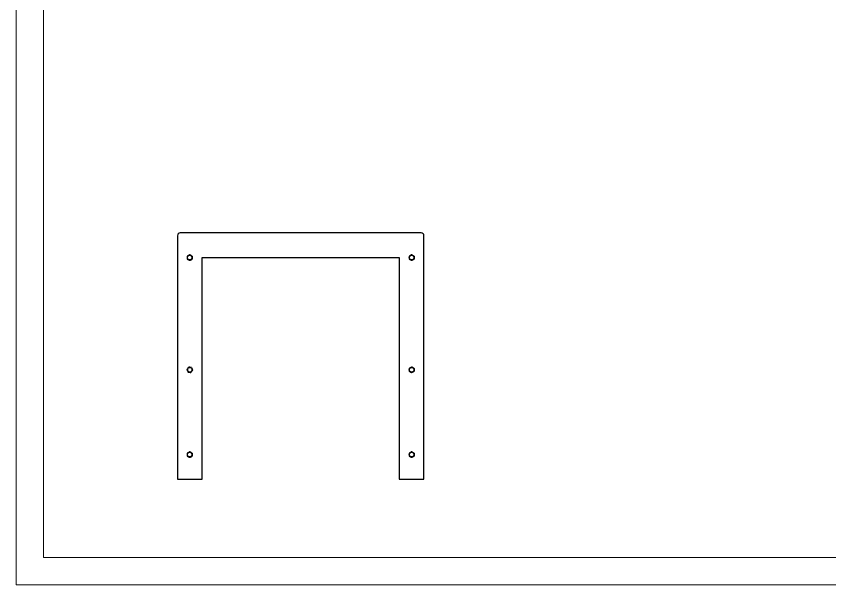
# Model space of a CAD drawing. Header units: millimetres. Extents: x 457 to 6397, y -3400 to 800.
# Drawn here: x 457 to 3427, y -3400 to -1323 of the extents above; entities that cross this region are included whole.
import ezdxf

# ---------------------------------------------------------------- set-up
doc = ezdxf.new("R2010")
doc.units = ezdxf.units.MM
doc.layers.add('tabelka', color=155, linetype='Continuous')

# ---------------------------------------------------------------- blocks, each defined once
blk = doc.blocks.new('front')
for p, q in [((134.6, 1962.5), (-745.4, 1962.5)), ((-755.4, 1952.5), (-755.4, 1062.5)), ((144.6, 1062.5), (144.6, 1952.5)), ((-665.4, 1872.5), (54.6, 1872.5)), ((-665.4, 1062.5), (-665.4, 1872.5)), ((54.6, 1872.5), (54.6, 1062.5)), ((-755.4, 1062.5), (-665.4, 1062.5)), ((54.6, 1062.5), (144.6, 1062.5))]:
    blk.add_line(p, q)
for centre, radius in [((-710.4, 1872.5), 8.75), ((-710.4, 1872.5), 8.5), ((99.6, 1872.5), 8.75), ((99.6, 1872.5), 8.5), ((-710.4, 1462.5), 8.75), ((-710.4, 1462.5), 8.5), ((99.6, 1462.5), 8.75), ((99.6, 1462.5), 8.5), ((-710.4, 1152.5), 8.75), ((-710.4, 1152.5), 8.5), ((99.6, 1152.5), 8.75), ((99.6, 1152.5), 8.5)]:
    blk.add_circle(centre, radius)
for centre, radius, start, end in [((-745.4, 1952.5), 10, 90, 180), ((134.6, 1952.5), 10, 360, 90), ((-710.4, 1872.5), 9, 120.102, 180.102), ((-710.4, 1872.5), 9, 180.102, 240.102), ((-710.4, 1872.5), 9, 60.102, 120.102), ((-710.4, 1872.5), 9, 0.102, 60.102), ((-710.4, 1872.5), 9, 300.102, 0.102), ((99.6, 1872.5), 9, 120.102, 180.102), ((99.6, 1872.5), 9, 180.102, 240.102), ((99.6, 1872.5), 9, 60.102, 120.102), ((99.6, 1872.5), 9, 0.102, 60.102), ((99.6, 1872.5), 9, 300.102, 0.102), ((-710.4, 1872.5), 9, 240.102, 300.102), ((99.6, 1872.5), 9, 240.102, 300.102), ((-710.4, 1462.5), 9, 142.6247, 202.6247), ((-710.4, 1462.5), 9, 202.6247, 262.6247), ((-710.4, 1462.5), 9, 82.6247, 142.6247), ((-710.4, 1462.5), 9, 262.6247, 322.6247), ((-710.4, 1462.5), 9, 22.6247, 82.6247), ((-710.4, 1462.5), 9, 322.6247, 22.6247), ((99.6, 1462.5), 9, 120.102, 180.102), ((99.6, 1462.5), 9, 180.102, 240.102), ((99.6, 1462.5), 9, 60.102, 120.102), ((99.6, 1462.5), 9, 0.102, 60.102), ((99.6, 1462.5), 9, 300.102, 0.102), ((99.6, 1462.5), 9, 240.102, 300.102), ((-710.4, 1152.5), 9, 120.102, 180.102), ((-710.4, 1152.5), 9, 60.102, 120.102), ((-710.4, 1152.5), 9, 0.102, 60.102), ((99.6, 1152.5), 9, 120.102, 180.102), ((99.6, 1152.5), 9, 60.102, 120.102), ((99.6, 1152.5), 9, 0.102, 60.102), ((-710.4, 1152.5), 9, 180.102, 240.102), ((-710.4, 1152.5), 9, 240.102, 300.102), ((-710.4, 1152.5), 9, 300.102, 0.102), ((99.6, 1152.5), 9, 180.102, 240.102), ((99.6, 1152.5), 9, 240.102, 300.102), ((99.6, 1152.5), 9, 300.102, 0.102)]:
    blk.add_arc(centre, radius, start, end)
for points, knots in [([(-714.9, 1880.2), (-715, 1880.2), (-715.9, 1879.7), (-717.4, 1878.8), (-718.7, 1878), (-719.4, 1877.6)], [0, 0, 0, 0, 0.070089, 0.530781, 1, 1, 1, 1]), ([(-719.4, 1877.6), (-719.4, 1876.4), (-719.4, 1874.7), (-719.4, 1872.9), (-719.4, 1872.4)], [0, 0, 0, 0, 0.745919, 1, 1, 1, 1]), ([(-719.4, 1872.4), (-719.4, 1871.1), (-719.4, 1869.3), (-719.4, 1867.7), (-719.4, 1867.3)], [0, 0, 0, 0, 0.7608076, 1, 1, 1, 1]), ([(-710.4, 1882.9), (-711.2, 1882.4), (-712.6, 1881.6), (-714.2, 1880.7), (-714.9, 1880.2)], [0, 0, 0, 0, 0.495457, 1, 1, 1, 1]), ([(-705.9, 1880.3), (-706, 1880.3), (-706.9, 1880.8), (-708.4, 1881.7), (-709.8, 1882.5), (-710.4, 1882.9)], [0, 0, 0, 0, 0.070089, 0.530783, 1, 1, 1, 1]), ([(-701.4, 1877.7), (-702.2, 1878.1), (-703.6, 1878.9), (-705.2, 1879.8), (-705.9, 1880.3)], [0, 0, 0, 0, 0.495455, 1, 1, 1, 1]), ([(-701.4, 1877.7), (-701.4, 1876.4), (-701.4, 1874.7), (-701.4, 1872.9), (-701.4, 1872.5)], [0, 0, 0, 0, 0.745919, 1, 1, 1, 1]), ([(-701.4, 1872.5), (-701.4, 1871.1), (-701.4, 1869.4), (-701.4, 1867.7), (-701.4, 1867.3)], [0, 0, 0, 0, 0.7608076, 1, 1, 1, 1]), ([(95.1, 1880.2), (95, 1880.2), (94.1, 1879.7), (92.6, 1878.8), (91.3, 1878), (90.6, 1877.6)], [0, 0, 0, 0, 0.070084, 0.530786, 1, 1, 1, 1]), ([(90.6, 1877.6), (90.6, 1876.4), (90.6, 1874.7), (90.6, 1872.9), (90.6, 1872.4)], [0, 0, 0, 0, 0.745919, 1, 1, 1, 1]), ([(90.6, 1872.4), (90.6, 1871.1), (90.6, 1869.3), (90.6, 1867.7), (90.6, 1867.3)], [0, 0, 0, 0, 0.7608076, 1, 1, 1, 1]), ([(99.6, 1882.9), (98.8, 1882.4), (97.4, 1881.6), (95.8, 1880.7), (95.1, 1880.2)], [0, 0, 0, 0, 0.495457, 1, 1, 1, 1]), ([(104.1, 1880.3), (104, 1880.3), (103.1, 1880.8), (101.6, 1881.7), (100.2, 1882.5), (99.6, 1882.9)], [0, 0, 0, 0, 0.070089, 0.530783, 1, 1, 1, 1]), ([(108.6, 1877.7), (107.8, 1878.1), (106.4, 1878.9), (104.8, 1879.8), (104.1, 1880.3)], [0, 0, 0, 0, 0.495459, 1, 1, 1, 1]), ([(108.6, 1877.7), (108.6, 1876.4), (108.6, 1874.7), (108.6, 1872.9), (108.6, 1872.5)], [0, 0, 0, 0, 0.745919, 1, 1, 1, 1]), ([(108.6, 1872.5), (108.6, 1871.1), (108.6, 1869.4), (108.6, 1867.7), (108.6, 1867.3)], [0, 0, 0, 0, 0.7608076, 1, 1, 1, 1]), ([(-719.4, 1867.3), (-718.7, 1866.8), (-717.2, 1866), (-715.7, 1865.1), (-714.9, 1864.7)], [0, 0, 0, 0, 0.495462, 1, 1, 1, 1]), ([(-714.9, 1864.7), (-714.8, 1864.6), (-714, 1864.1), (-712.5, 1863.3), (-711.1, 1862.5), (-710.4, 1862.1)], [0, 0, 0, 0, 0.070089, 0.530786, 1, 1, 1, 1]), ([(-710.4, 1862.1), (-709.7, 1862.5), (-708.2, 1863.3), (-706.7, 1864.2), (-705.9, 1864.7)], [0, 0, 0, 0, 0.495459, 1, 1, 1, 1]), ([(-705.9, 1864.7), (-705.8, 1864.7), (-705, 1865.2), (-703.5, 1866.1), (-702.1, 1866.9), (-701.4, 1867.3)], [0, 0, 0, 0, 0.070094, 0.530783, 1, 1, 1, 1]), ([(90.6, 1867.3), (91.3, 1866.8), (92.8, 1866), (94.3, 1865.1), (95.1, 1864.7)], [0, 0, 0, 0, 0.4954566, 1, 1, 1, 1]), ([(95.1, 1864.7), (95.2, 1864.6), (96, 1864.1), (97.5, 1863.3), (98.9, 1862.5), (99.6, 1862.1)], [0, 0, 0, 0, 0.070089, 0.530786, 1, 1, 1, 1]), ([(99.6, 1862.1), (100.3, 1862.5), (101.8, 1863.3), (103.3, 1864.2), (104.1, 1864.7)], [0, 0, 0, 0, 0.495459, 1, 1, 1, 1]), ([(104.1, 1864.7), (104.2, 1864.7), (105, 1865.2), (106.5, 1866.1), (107.9, 1866.9), (108.6, 1867.3)], [0, 0, 0, 0, 0.070094, 0.530783, 1, 1, 1, 1]), ([(-717.6, 1467.9), (-717.7, 1467.8), (-718.2, 1467.1), (-719.3, 1465.7), (-720.2, 1464.4), (-720.7, 1463.8)], [0, 0, 0, 0, 0.07009, 0.530784, 1, 1, 1, 1]), ([(-720.7, 1463.8), (-720.2, 1462.6), (-719.6, 1461), (-718.9, 1459.4), (-718.7, 1459)], [0, 0, 0, 0, 0.745921, 1, 1, 1, 1]), ([(-718.7, 1459), (-718.2, 1457.8), (-717.5, 1456.1), (-716.9, 1454.6), (-716.7, 1454.2)], [0, 0, 0, 0, 0.760802, 1, 1, 1, 1]), ([(-714.4, 1472.1), (-714.9, 1471.4), (-716, 1470), (-717, 1468.6), (-717.6, 1467.9)], [0, 0, 0, 0, 0.49546, 1, 1, 1, 1]), ([(-709.3, 1471.4), (-709.4, 1471.4), (-710.3, 1471.5), (-712.1, 1471.7), (-713.6, 1472), (-714.4, 1472.1)], [0, 0, 0, 0, 0.070089, 0.530786, 1, 1, 1, 1]), ([(-704.1, 1470.7), (-705, 1470.8), (-706.6, 1471), (-708.4, 1471.3), (-709.3, 1471.4)], [0, 0, 0, 0, 0.495456, 1, 1, 1, 1]), ([(-706.4, 1452.9), (-705.9, 1453.5), (-704.9, 1454.9), (-703.8, 1456.3), (-703.3, 1457)], [0, 0, 0, 0, 0.495459, 1, 1, 1, 1]), ([(-704.1, 1470.7), (-703.6, 1469.5), (-703, 1468), (-702.3, 1466.3), (-702.1, 1465.9)], [0, 0, 0, 0, 0.745921, 1, 1, 1, 1]), ([(-703.3, 1457), (-703.2, 1457.1), (-702.6, 1457.8), (-701.6, 1459.2), (-700.6, 1460.5), (-700.1, 1461.1)], [0, 0, 0, 0, 0.07009, 0.530788, 1, 1, 1, 1]), ([(-702.1, 1465.9), (-701.6, 1464.7), (-700.9, 1463.1), (-700.3, 1461.5), (-700.1, 1461.1)], [0, 0, 0, 0, 0.760802, 1, 1, 1, 1]), ([(95.1, 1470.2), (95, 1470.2), (94.1, 1469.7), (92.6, 1468.8), (91.3, 1468), (90.6, 1467.6)], [0, 0, 0, 0, 0.070093, 0.530785, 1, 1, 1, 1]), ([(90.6, 1467.6), (90.6, 1466.4), (90.6, 1464.7), (90.6, 1462.9), (90.6, 1462.4)], [0, 0, 0, 0, 0.745919, 1, 1, 1, 1]), ([(90.6, 1462.4), (90.6, 1461.1), (90.6, 1459.3), (90.6, 1457.7), (90.6, 1457.3)], [0, 0, 0, 0, 0.760799, 1, 1, 1, 1]), ([(90.6, 1457.3), (91.3, 1456.8), (92.8, 1456), (94.3, 1455.1), (95.1, 1454.7)], [0, 0, 0, 0, 0.495455, 1, 1, 1, 1]), ([(99.6, 1472.9), (98.8, 1472.4), (97.4, 1471.6), (95.8, 1470.7), (95.1, 1470.2)], [0, 0, 0, 0, 0.495459, 1, 1, 1, 1]), ([(104.1, 1470.3), (104, 1470.3), (103.1, 1470.8), (101.6, 1471.7), (100.2, 1472.5), (99.6, 1472.9)], [0, 0, 0, 0, 0.070093, 0.530785, 1, 1, 1, 1]), ([(108.6, 1467.7), (107.8, 1468.1), (106.4, 1468.9), (104.8, 1469.8), (104.1, 1470.3)], [0, 0, 0, 0, 0.495459, 1, 1, 1, 1]), ([(104.1, 1454.7), (104.2, 1454.7), (105, 1455.2), (106.5, 1456.1), (107.9, 1456.9), (108.6, 1457.3)], [0, 0, 0, 0, 0.070088, 0.530786, 1, 1, 1, 1]), ([(108.6, 1467.7), (108.6, 1466.4), (108.6, 1464.7), (108.6, 1462.9), (108.6, 1462.5)], [0, 0, 0, 0, 0.745919, 1, 1, 1, 1]), ([(108.6, 1462.5), (108.6, 1461.1), (108.6, 1459.4), (108.6, 1457.7), (108.6, 1457.3)], [0, 0, 0, 0, 0.760799, 1, 1, 1, 1]), ([(-716.7, 1454.2), (-715.9, 1454.1), (-714.2, 1453.9), (-712.5, 1453.7), (-711.6, 1453.5)], [0, 0, 0, 0, 0.495458, 1, 1, 1, 1]), ([(-711.6, 1453.5), (-711.5, 1453.5), (-710.5, 1453.4), (-708.8, 1453.2), (-707.2, 1453), (-706.4, 1452.9)], [0, 0, 0, 0, 0.070089, 0.530786, 1, 1, 1, 1]), ([(95.1, 1454.7), (95.2, 1454.6), (96, 1454.1), (97.5, 1453.3), (98.9, 1452.5), (99.6, 1452.1)], [0, 0, 0, 0, 0.070086, 0.530785, 1, 1, 1, 1]), ([(99.6, 1452.1), (100.3, 1452.5), (101.8, 1453.3), (103.3, 1454.2), (104.1, 1454.7)], [0, 0, 0, 0, 0.4954539, 1, 1, 1, 1]), ([(-714.9, 1160.2), (-715, 1160.2), (-715.9, 1159.7), (-717.4, 1158.8), (-718.7, 1158), (-719.4, 1157.6)], [0, 0, 0, 0, 0.070092, 0.530785, 1, 1, 1, 1]), ([(-710.4, 1162.9), (-711.2, 1162.4), (-712.6, 1161.6), (-714.2, 1160.7), (-714.9, 1160.2)], [0, 0, 0, 0, 0.495459, 1, 1, 1, 1]), ([(-705.9, 1160.3), (-706, 1160.3), (-706.9, 1160.8), (-708.4, 1161.7), (-709.8, 1162.5), (-710.4, 1162.9)], [0, 0, 0, 0, 0.070092, 0.530785, 1, 1, 1, 1]), ([(-701.4, 1157.7), (-702.2, 1158.1), (-703.6, 1158.9), (-705.2, 1159.8), (-705.9, 1160.3)], [0, 0, 0, 0, 0.495459, 1, 1, 1, 1]), ([(95.1, 1160.2), (95, 1160.2), (94.1, 1159.7), (92.6, 1158.8), (91.3, 1158), (90.6, 1157.6)], [0, 0, 0, 0, 0.070093, 0.530785, 1, 1, 1, 1]), ([(99.6, 1162.9), (98.8, 1162.4), (97.4, 1161.6), (95.8, 1160.7), (95.1, 1160.2)], [0, 0, 0, 0, 0.495459, 1, 1, 1, 1]), ([(104.1, 1160.3), (104, 1160.3), (103.1, 1160.8), (101.6, 1161.7), (100.2, 1162.5), (99.6, 1162.9)], [0, 0, 0, 0, 0.070092, 0.530785, 1, 1, 1, 1]), ([(108.6, 1157.7), (107.8, 1158.1), (106.4, 1158.9), (104.8, 1159.8), (104.1, 1160.3)], [0, 0, 0, 0, 0.495459, 1, 1, 1, 1]), ([(-719.4, 1157.6), (-719.4, 1156.4), (-719.4, 1154.7), (-719.4, 1152.9), (-719.4, 1152.4)], [0, 0, 0, 0, 0.74592, 1, 1, 1, 1]), ([(-719.4, 1152.4), (-719.4, 1151.1), (-719.4, 1149.3), (-719.4, 1147.7), (-719.4, 1147.3)], [0, 0, 0, 0, 0.7608007, 1, 1, 1, 1]), ([(-719.4, 1147.3), (-718.7, 1146.8), (-717.2, 1146), (-715.7, 1145.1), (-714.9, 1144.7)], [0, 0, 0, 0, 0.495459, 1, 1, 1, 1]), ([(-714.9, 1144.7), (-714.8, 1144.6), (-714, 1144.1), (-712.5, 1143.3), (-711.1, 1142.5), (-710.4, 1142.1)], [0, 0, 0, 0, 0.070088, 0.530785, 1, 1, 1, 1]), ([(-710.4, 1142.1), (-709.7, 1142.5), (-708.2, 1143.3), (-706.7, 1144.2), (-705.9, 1144.7)], [0, 0, 0, 0, 0.495459, 1, 1, 1, 1]), ([(-705.9, 1144.7), (-705.8, 1144.7), (-705, 1145.2), (-703.5, 1146.1), (-702.1, 1146.9), (-701.4, 1147.3)], [0, 0, 0, 0, 0.070087, 0.530785, 1, 1, 1, 1]), ([(-701.4, 1157.7), (-701.4, 1156.4), (-701.4, 1154.7), (-701.4, 1152.9), (-701.4, 1152.5)], [0, 0, 0, 0, 0.74592, 1, 1, 1, 1]), ([(-701.4, 1152.5), (-701.4, 1151.1), (-701.4, 1149.4), (-701.4, 1147.7), (-701.4, 1147.3)], [0, 0, 0, 0, 0.7608007, 1, 1, 1, 1]), ([(90.6, 1157.6), (90.6, 1156.4), (90.6, 1154.7), (90.6, 1152.9), (90.6, 1152.4)], [0, 0, 0, 0, 0.74592, 1, 1, 1, 1]), ([(90.6, 1152.4), (90.6, 1151.1), (90.6, 1149.3), (90.6, 1147.7), (90.6, 1147.3)], [0, 0, 0, 0, 0.7608007, 1, 1, 1, 1]), ([(90.6, 1147.3), (91.3, 1146.8), (92.8, 1146), (94.3, 1145.1), (95.1, 1144.7)], [0, 0, 0, 0, 0.495459, 1, 1, 1, 1]), ([(95.1, 1144.7), (95.2, 1144.6), (96, 1144.1), (97.5, 1143.3), (98.9, 1142.5), (99.6, 1142.1)], [0, 0, 0, 0, 0.070087, 0.530785, 1, 1, 1, 1]), ([(99.6, 1142.1), (100.3, 1142.5), (101.8, 1143.3), (103.3, 1144.2), (104.1, 1144.7)], [0, 0, 0, 0, 0.495455, 1, 1, 1, 1]), ([(104.1, 1144.7), (104.2, 1144.7), (105, 1145.2), (106.5, 1146.1), (107.9, 1146.9), (108.6, 1147.3)], [0, 0, 0, 0, 0.070088, 0.530785, 1, 1, 1, 1]), ([(108.6, 1157.7), (108.6, 1156.4), (108.6, 1154.7), (108.6, 1152.9), (108.6, 1152.5)], [0, 0, 0, 0, 0.74592, 1, 1, 1, 1]), ([(108.6, 1152.5), (108.6, 1151.1), (108.6, 1149.4), (108.6, 1147.7), (108.6, 1147.3)], [0, 0, 0, 0, 0.7608007, 1, 1, 1, 1])]:
    blk.add_open_spline(points, degree=3, knots=knots)

msp = doc.modelspace()

# ---------------------------------------------------------------- linework, layer by layer
at = {"layer": 'tabelka', "lineweight": 5}
for points in [[(456.85, 799.79), (6396.85, 799.79), (6396.85, -3400.21), (456.85, -3400.21)], [(556.85, 699.79), (6296.85, 699.79), (6296.85, -3300.21), (556.85, -3300.21)]]:
    msp.add_lwpolyline(points, close=True, dxfattribs=at)

# ---------------------------------------------------------------- block references
msp.add_blockref('front', (1800.78, -4077.28))

doc.saveas('drawing.dxf')
